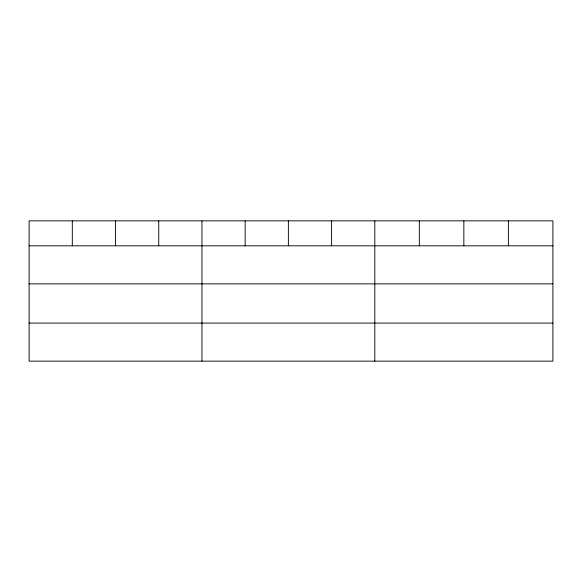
<?xml version="1.0" encoding="UTF-8"?>
<svg xmlns="http://www.w3.org/2000/svg" width="582" height="582" viewBox="0 0 582 582"><rect width="100%" height="100%" fill="white"/><g stroke="black" fill="none" stroke-linecap="round" stroke-linejoin="round"><path stroke-width="0.87" d="M552.9 283.87L552.9 220.862L29.1 220.862L29.1 361.138L552.9 361.138L552.9 283.87L29.1 283.87M29.1 245.815L552.9 245.815M29.1 323.083L552.9 323.083M508.377 220.862L508.377 245.815M463.854 220.862L463.854 245.815M419.331 220.862L419.331 245.815M374.808 220.862L374.808 361.138M331.595 220.862L331.595 245.815M288.381 220.862L288.381 245.815M245.168 220.862L245.168 245.815M201.954 220.862L201.954 361.138M158.74 220.862L158.74 245.815M115.527 220.862L115.527 245.815M72.314 220.862L72.314 245.815"/></g></svg>
